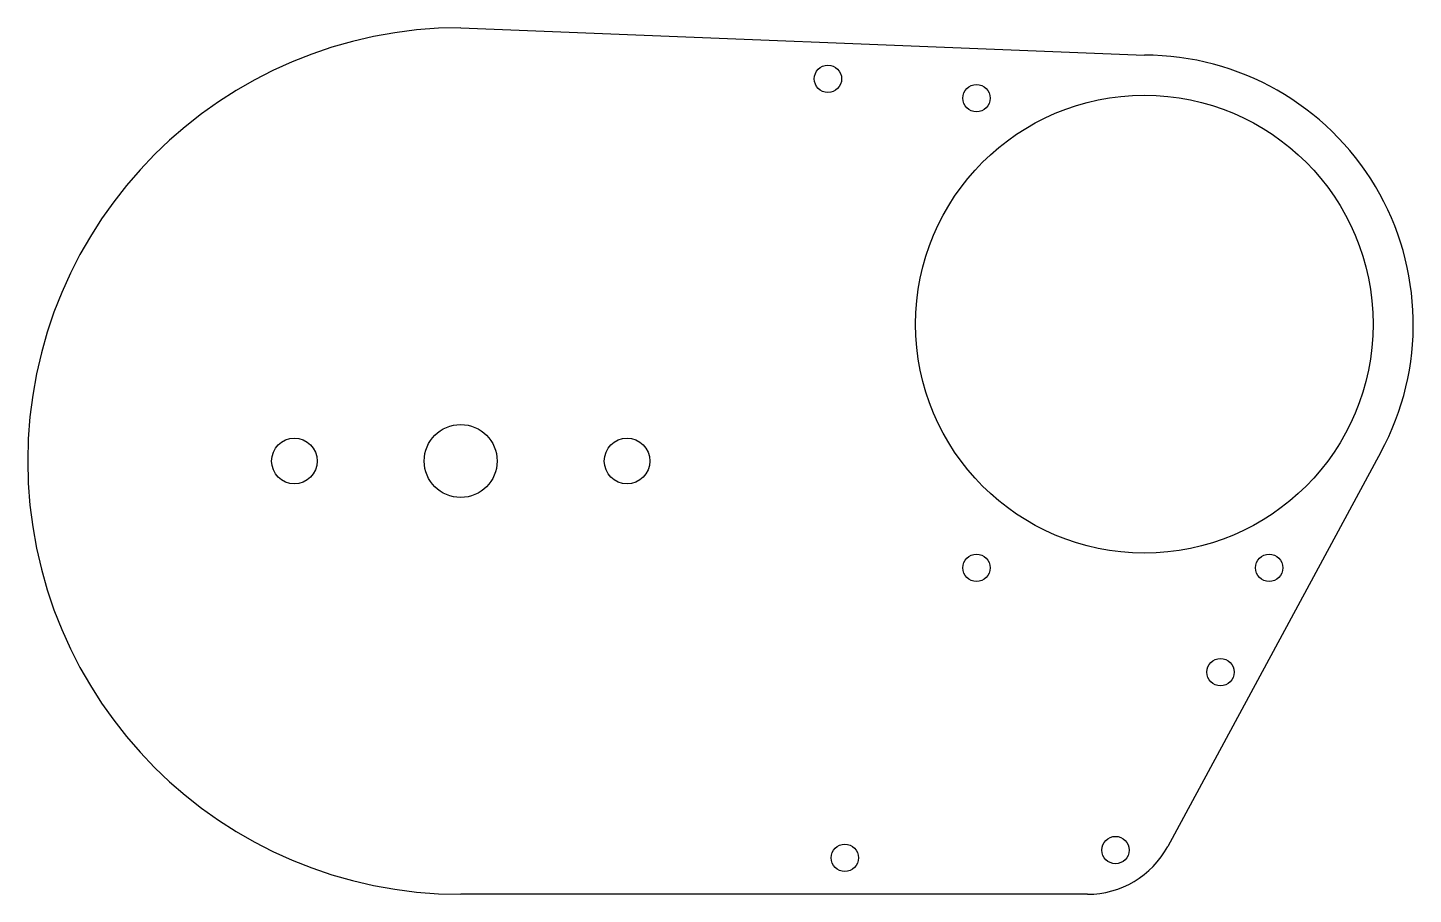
# Model space of a CAD drawing. Extents: x -48 to 104, y -48 to 48.
import ezdxf

# ---------------------------------------------------------------- set-up
doc = ezdxf.new("R2010")
doc.units = 0
doc.layers.get('0').update_dxf_attribs({"linetype": 'CONTINUOUS'})

msp = doc.modelspace()

# ---------------------------------------------------------------- linework, layer by layer
at = {"color": 7, "linetype": 'CONTINUOUS'}
for p, q in [((0, 47.5), (75, 44.5)), ((100.95, 0.96), (77.56, -42.26)), ((68.76, -47.5), (0, -47.5))]:
    msp.add_line(p, q, dxfattribs=at)
for centre, radius in [((40.29, 41.89), 1.5), ((56.59, 39.77), 1.5), ((75, 15), 25.1), ((0, 0), 4), ((-18.25, 0), 2.5), ((18.25, 0), 2.5), ((56.59, -11.71), 1.5), ((88.69, -11.71), 1.5), ((83.35, -23.14), 1.5), ((42.14, -43.5), 1.5), ((71.84, -42.65), 1.5)]:
    msp.add_circle(centre, radius, dxfattribs=at)
for centre, radius, start, end in [((0, 0), 47.5, 90, 270), ((75, 15), 29.5, 331.5823, 90), ((68.76, -37.5), 10, 270, 331.5823)]:
    msp.add_arc(centre, radius, start, end, dxfattribs=at)

doc.saveas('drawing.dxf')
